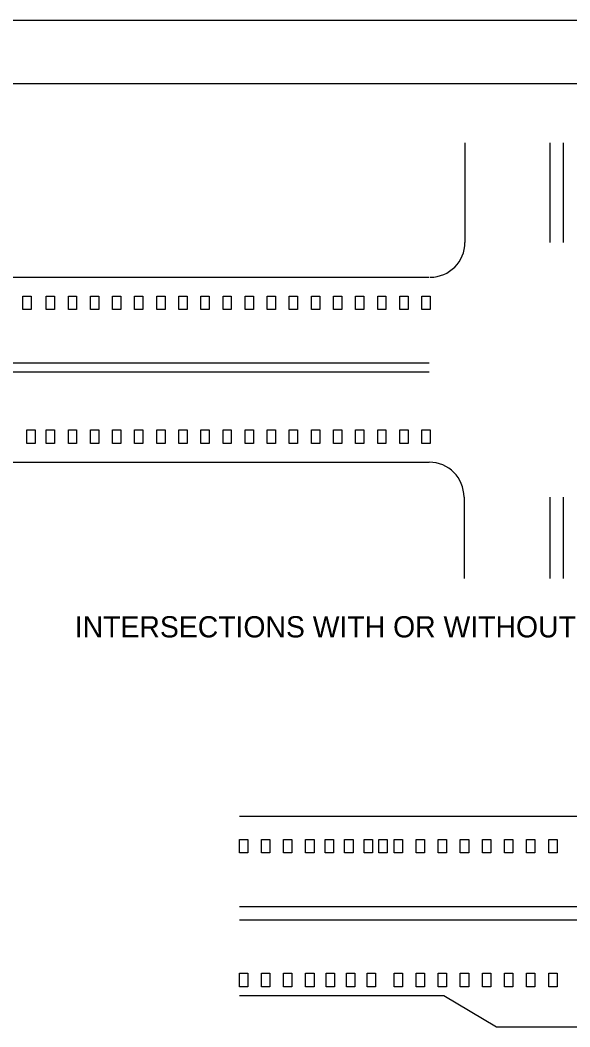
# Model space of a CAD drawing. Extents: x 999.5 to 1036.8, y 999.5 to 1022.6.
# Drawn here: x 1015.04 to 1021.26, y 1010.83 to 1022.22 of the extents above; entities that cross this region are included whole.
import ezdxf

# ---------------------------------------------------------------- set-up
doc = ezdxf.new("R2010")
doc.units = 0
for name, color, linetype in [('Level 1', 7, 'Continuous'), ('Level 10', 7, 'Continuous'), ('Level 14', 7, 'Continuous')]:
    doc.layers.add(name, color=color, linetype=linetype)

msp = doc.modelspace()

# ---------------------------------------------------------------- linework, layer by layer
at = {"layer": 'Level 1'}
for p, q in [((1020.077, 1020.832), (1020.077, 1019.705)), ((1020.077, 1020.832), (1020.077, 1019.705)), ((1021.037, 1020.832), (1021.037, 1019.705)), ((1021.037, 1020.832), (1021.037, 1019.705)), ((1021.189, 1020.832), (1021.189, 1019.705)), ((1021.189, 1020.832), (1021.189, 1019.705)), ((1007.839, 1019.311), (1019.672, 1019.311)), ((1007.839, 1019.311), (1019.672, 1019.311)), ((1019.672, 1018.34), (1007.839, 1018.34)), ((1019.672, 1018.34), (1007.839, 1018.34)), ((1019.672, 1018.238), (1007.839, 1018.238)), ((1019.672, 1018.238), (1007.839, 1018.238)), ((1007.839, 1017.217), (1019.672, 1017.217)), ((1007.839, 1017.217), (1019.672, 1017.217)), ((1020.066, 1016.823), (1020.066, 1015.902)), ((1020.066, 1016.823), (1020.066, 1015.902)), ((1021.037, 1016.823), (1021.037, 1015.902)), ((1021.037, 1016.823), (1021.037, 1015.902)), ((1021.189, 1016.823), (1021.189, 1015.902)), ((1021.189, 1016.823), (1021.189, 1015.902)), ((1017.524, 1013.212), (1024.483, 1013.212)), ((1017.524, 1013.212), (1024.483, 1013.212)), ((1017.524, 1012.191), (1024.483, 1012.191)), ((1017.524, 1012.191), (1024.483, 1012.191)), ((1017.524, 1012.039), (1024.483, 1012.039)), ((1017.524, 1012.039), (1024.483, 1012.039)), ((1017.524, 1011.184), (1019.836, 1011.184)), ((1017.524, 1011.184), (1019.836, 1011.184)), ((1019.836, 1011.184), (1020.434, 1010.828)), ((1019.836, 1011.184), (1020.434, 1010.828)), ((1020.434, 1010.828), (1021.437, 1010.828)), ((1020.434, 1010.828), (1021.437, 1010.828))]:
    msp.add_line(p, q, dxfattribs=at)
for points in [[(1015.073, 1019.097), (1015.168, 1019.097), (1015.168, 1018.945), (1015.073, 1018.945)], [(1015.073, 1019.097), (1015.168, 1019.097), (1015.168, 1018.945), (1015.073, 1018.945)], [(1015.339, 1019.097), (1015.433, 1019.097), (1015.433, 1018.945), (1015.339, 1018.945)], [(1015.339, 1019.097), (1015.433, 1019.097), (1015.433, 1018.945), (1015.339, 1018.945)], [(1015.589, 1019.097), (1015.683, 1019.097), (1015.683, 1018.945), (1015.589, 1018.945)], [(1015.589, 1019.097), (1015.683, 1019.097), (1015.683, 1018.945), (1015.589, 1018.945)], [(1015.839, 1019.097), (1015.933, 1019.097), (1015.933, 1018.945), (1015.839, 1018.945)], [(1015.839, 1019.097), (1015.933, 1019.097), (1015.933, 1018.945), (1015.839, 1018.945)], [(1016.089, 1019.097), (1016.183, 1019.097), (1016.183, 1018.945), (1016.089, 1018.945)], [(1016.089, 1019.097), (1016.183, 1019.097), (1016.183, 1018.945), (1016.089, 1018.945)], [(1016.339, 1019.097), (1016.433, 1019.097), (1016.433, 1018.945), (1016.339, 1018.945)], [(1016.339, 1019.097), (1016.433, 1019.097), (1016.433, 1018.945), (1016.339, 1018.945)], [(1016.589, 1019.097), (1016.683, 1019.097), (1016.683, 1018.945), (1016.589, 1018.945)], [(1016.589, 1019.097), (1016.683, 1019.097), (1016.683, 1018.945), (1016.589, 1018.945)], [(1016.839, 1019.097), (1016.933, 1019.097), (1016.933, 1018.945), (1016.839, 1018.945)], [(1016.839, 1019.097), (1016.933, 1019.097), (1016.933, 1018.945), (1016.839, 1018.945)], [(1017.089, 1019.097), (1017.183, 1019.097), (1017.183, 1018.945), (1017.089, 1018.945)], [(1017.089, 1019.097), (1017.183, 1019.097), (1017.183, 1018.945), (1017.089, 1018.945)], [(1017.339, 1019.097), (1017.433, 1019.097), (1017.433, 1018.945), (1017.339, 1018.945)], [(1017.339, 1019.097), (1017.433, 1019.097), (1017.433, 1018.945), (1017.339, 1018.945)], [(1017.589, 1019.097), (1017.683, 1019.097), (1017.683, 1018.945), (1017.589, 1018.945)], [(1017.589, 1019.097), (1017.683, 1019.097), (1017.683, 1018.945), (1017.589, 1018.945)], [(1017.839, 1019.097), (1017.933, 1019.097), (1017.933, 1018.945), (1017.839, 1018.945)], [(1017.839, 1019.097), (1017.933, 1019.097), (1017.933, 1018.945), (1017.839, 1018.945)], [(1018.089, 1019.097), (1018.183, 1019.097), (1018.183, 1018.945), (1018.089, 1018.945)], [(1018.089, 1019.097), (1018.183, 1019.097), (1018.183, 1018.945), (1018.089, 1018.945)], [(1018.339, 1019.097), (1018.433, 1019.097), (1018.433, 1018.945), (1018.339, 1018.945)], [(1018.339, 1019.097), (1018.433, 1019.097), (1018.433, 1018.945), (1018.339, 1018.945)], [(1018.589, 1019.097), (1018.683, 1019.097), (1018.683, 1018.945), (1018.589, 1018.945)], [(1018.589, 1019.097), (1018.683, 1019.097), (1018.683, 1018.945), (1018.589, 1018.945)], [(1018.839, 1019.097), (1018.933, 1019.097), (1018.933, 1018.945), (1018.839, 1018.945)], [(1018.839, 1019.097), (1018.933, 1019.097), (1018.933, 1018.945), (1018.839, 1018.945)], [(1019.089, 1019.097), (1019.183, 1019.097), (1019.183, 1018.945), (1019.089, 1018.945)], [(1019.089, 1019.097), (1019.183, 1019.097), (1019.183, 1018.945), (1019.089, 1018.945)], [(1019.339, 1019.097), (1019.433, 1019.097), (1019.433, 1018.945), (1019.339, 1018.945)], [(1019.339, 1019.097), (1019.433, 1019.097), (1019.433, 1018.945), (1019.339, 1018.945)], [(1019.589, 1019.097), (1019.683, 1019.097), (1019.683, 1018.945), (1019.589, 1018.945)], [(1019.589, 1019.097), (1019.683, 1019.097), (1019.683, 1018.945), (1019.589, 1018.945)], [(1015.12, 1017.583), (1015.214, 1017.583), (1015.214, 1017.431), (1015.12, 1017.431)], [(1015.12, 1017.583), (1015.214, 1017.583), (1015.214, 1017.431), (1015.12, 1017.431)], [(1015.339, 1017.583), (1015.433, 1017.583), (1015.433, 1017.431), (1015.339, 1017.431)], [(1015.339, 1017.583), (1015.433, 1017.583), (1015.433, 1017.431), (1015.339, 1017.431)], [(1015.589, 1017.583), (1015.683, 1017.583), (1015.683, 1017.431), (1015.589, 1017.431)], [(1015.589, 1017.583), (1015.683, 1017.583), (1015.683, 1017.431), (1015.589, 1017.431)], [(1015.839, 1017.583), (1015.933, 1017.583), (1015.933, 1017.431), (1015.839, 1017.431)], [(1015.839, 1017.583), (1015.933, 1017.583), (1015.933, 1017.431), (1015.839, 1017.431)], [(1016.089, 1017.583), (1016.183, 1017.583), (1016.183, 1017.431), (1016.089, 1017.431)], [(1016.089, 1017.583), (1016.183, 1017.583), (1016.183, 1017.431), (1016.089, 1017.431)], [(1016.339, 1017.583), (1016.433, 1017.583), (1016.433, 1017.431), (1016.339, 1017.431)], [(1016.339, 1017.583), (1016.433, 1017.583), (1016.433, 1017.431), (1016.339, 1017.431)], [(1016.589, 1017.583), (1016.683, 1017.583), (1016.683, 1017.431), (1016.589, 1017.431)], [(1016.589, 1017.583), (1016.683, 1017.583), (1016.683, 1017.431), (1016.589, 1017.431)], [(1016.839, 1017.583), (1016.933, 1017.583), (1016.933, 1017.431), (1016.839, 1017.431)], [(1016.839, 1017.583), (1016.933, 1017.583), (1016.933, 1017.431), (1016.839, 1017.431)], [(1017.089, 1017.583), (1017.183, 1017.583), (1017.183, 1017.431), (1017.089, 1017.431)], [(1017.089, 1017.583), (1017.183, 1017.583), (1017.183, 1017.431), (1017.089, 1017.431)], [(1017.339, 1017.583), (1017.433, 1017.583), (1017.433, 1017.431), (1017.339, 1017.431)], [(1017.339, 1017.583), (1017.433, 1017.583), (1017.433, 1017.431), (1017.339, 1017.431)], [(1017.589, 1017.583), (1017.683, 1017.583), (1017.683, 1017.431), (1017.589, 1017.431)], [(1017.589, 1017.583), (1017.683, 1017.583), (1017.683, 1017.431), (1017.589, 1017.431)], [(1017.839, 1017.583), (1017.933, 1017.583), (1017.933, 1017.431), (1017.839, 1017.431)], [(1017.839, 1017.583), (1017.933, 1017.583), (1017.933, 1017.431), (1017.839, 1017.431)], [(1018.089, 1017.583), (1018.183, 1017.583), (1018.183, 1017.431), (1018.089, 1017.431)], [(1018.089, 1017.583), (1018.183, 1017.583), (1018.183, 1017.431), (1018.089, 1017.431)], [(1018.339, 1017.583), (1018.433, 1017.583), (1018.433, 1017.431), (1018.339, 1017.431)], [(1018.339, 1017.583), (1018.433, 1017.583), (1018.433, 1017.431), (1018.339, 1017.431)], [(1018.589, 1017.583), (1018.683, 1017.583), (1018.683, 1017.431), (1018.589, 1017.431)], [(1018.589, 1017.583), (1018.683, 1017.583), (1018.683, 1017.431), (1018.589, 1017.431)], [(1018.839, 1017.583), (1018.933, 1017.583), (1018.933, 1017.431), (1018.839, 1017.431)], [(1018.839, 1017.583), (1018.933, 1017.583), (1018.933, 1017.431), (1018.839, 1017.431)], [(1019.089, 1017.583), (1019.183, 1017.583), (1019.183, 1017.431), (1019.089, 1017.431)], [(1019.089, 1017.583), (1019.183, 1017.583), (1019.183, 1017.431), (1019.089, 1017.431)], [(1019.339, 1017.583), (1019.433, 1017.583), (1019.433, 1017.431), (1019.339, 1017.431)], [(1019.339, 1017.583), (1019.433, 1017.583), (1019.433, 1017.431), (1019.339, 1017.431)], [(1019.589, 1017.583), (1019.683, 1017.583), (1019.683, 1017.431), (1019.589, 1017.431)], [(1019.589, 1017.583), (1019.683, 1017.583), (1019.683, 1017.431), (1019.589, 1017.431)], [(1017.524, 1012.948), (1017.619, 1012.948), (1017.619, 1012.796), (1017.524, 1012.796)], [(1017.524, 1012.948), (1017.619, 1012.948), (1017.619, 1012.796), (1017.524, 1012.796)], [(1017.774, 1012.948), (1017.869, 1012.948), (1017.869, 1012.796), (1017.774, 1012.796)], [(1017.774, 1012.948), (1017.869, 1012.948), (1017.869, 1012.796), (1017.774, 1012.796)], [(1018.024, 1012.948), (1018.119, 1012.948), (1018.119, 1012.796), (1018.024, 1012.796)], [(1018.024, 1012.948), (1018.119, 1012.948), (1018.119, 1012.796), (1018.024, 1012.796)], [(1018.274, 1012.948), (1018.369, 1012.948), (1018.369, 1012.796), (1018.274, 1012.796)], [(1018.274, 1012.948), (1018.369, 1012.948), (1018.369, 1012.796), (1018.274, 1012.796)], [(1018.495, 1012.948), (1018.589, 1012.948), (1018.589, 1012.796), (1018.495, 1012.796)], [(1018.495, 1012.948), (1018.589, 1012.948), (1018.589, 1012.796), (1018.495, 1012.796)], [(1018.715, 1012.948), (1018.81, 1012.948), (1018.81, 1012.796), (1018.715, 1012.796)], [(1018.715, 1012.948), (1018.81, 1012.948), (1018.81, 1012.796), (1018.715, 1012.796)], [(1018.936, 1012.948), (1019.03, 1012.948), (1019.03, 1012.796), (1018.936, 1012.796)], [(1018.936, 1012.948), (1019.03, 1012.948), (1019.03, 1012.796), (1018.936, 1012.796)], [(1019.102, 1012.948), (1019.196, 1012.948), (1019.196, 1012.796), (1019.102, 1012.796)], [(1019.102, 1012.948), (1019.196, 1012.948), (1019.196, 1012.796), (1019.102, 1012.796)], [(1019.274, 1012.948), (1019.369, 1012.948), (1019.369, 1012.796), (1019.274, 1012.796)], [(1019.274, 1012.948), (1019.369, 1012.948), (1019.369, 1012.796), (1019.274, 1012.796)], [(1019.524, 1012.948), (1019.619, 1012.948), (1019.619, 1012.796), (1019.524, 1012.796)], [(1019.524, 1012.948), (1019.619, 1012.948), (1019.619, 1012.796), (1019.524, 1012.796)], [(1019.774, 1012.948), (1019.869, 1012.948), (1019.869, 1012.796), (1019.774, 1012.796)], [(1019.774, 1012.948), (1019.869, 1012.948), (1019.869, 1012.796), (1019.774, 1012.796)], [(1020.024, 1012.948), (1020.119, 1012.948), (1020.119, 1012.796), (1020.024, 1012.796)], [(1020.024, 1012.948), (1020.119, 1012.948), (1020.119, 1012.796), (1020.024, 1012.796)], [(1020.274, 1012.948), (1020.369, 1012.948), (1020.369, 1012.796), (1020.274, 1012.796)], [(1020.274, 1012.948), (1020.369, 1012.948), (1020.369, 1012.796), (1020.274, 1012.796)], [(1020.524, 1012.948), (1020.619, 1012.948), (1020.619, 1012.796), (1020.524, 1012.796)], [(1020.524, 1012.948), (1020.619, 1012.948), (1020.619, 1012.796), (1020.524, 1012.796)], [(1020.774, 1012.948), (1020.869, 1012.948), (1020.869, 1012.796), (1020.774, 1012.796)], [(1020.774, 1012.948), (1020.869, 1012.948), (1020.869, 1012.796), (1020.774, 1012.796)], [(1021.024, 1012.948), (1021.119, 1012.948), (1021.119, 1012.796), (1021.024, 1012.796)], [(1021.024, 1012.948), (1021.119, 1012.948), (1021.119, 1012.796), (1021.024, 1012.796)], [(1017.524, 1011.434), (1017.619, 1011.434), (1017.619, 1011.282), (1017.524, 1011.282)], [(1017.524, 1011.434), (1017.619, 1011.434), (1017.619, 1011.282), (1017.524, 1011.282)], [(1017.774, 1011.434), (1017.869, 1011.434), (1017.869, 1011.282), (1017.774, 1011.282)], [(1017.774, 1011.434), (1017.869, 1011.434), (1017.869, 1011.282), (1017.774, 1011.282)], [(1018.024, 1011.434), (1018.119, 1011.434), (1018.119, 1011.282), (1018.024, 1011.282)], [(1018.024, 1011.434), (1018.119, 1011.434), (1018.119, 1011.282), (1018.024, 1011.282)], [(1018.274, 1011.434), (1018.369, 1011.434), (1018.369, 1011.282), (1018.274, 1011.282)], [(1018.274, 1011.434), (1018.369, 1011.434), (1018.369, 1011.282), (1018.274, 1011.282)], [(1018.506, 1011.434), (1018.6, 1011.434), (1018.6, 1011.282), (1018.506, 1011.282)], [(1018.506, 1011.434), (1018.6, 1011.434), (1018.6, 1011.282), (1018.506, 1011.282)], [(1018.738, 1011.434), (1018.832, 1011.434), (1018.832, 1011.282), (1018.738, 1011.282)], [(1018.738, 1011.434), (1018.832, 1011.434), (1018.832, 1011.282), (1018.738, 1011.282)], [(1018.969, 1011.434), (1019.064, 1011.434), (1019.064, 1011.282), (1018.969, 1011.282)], [(1018.969, 1011.434), (1019.064, 1011.434), (1019.064, 1011.282), (1018.969, 1011.282)], [(1019.274, 1011.434), (1019.369, 1011.434), (1019.369, 1011.282), (1019.274, 1011.282)], [(1019.274, 1011.434), (1019.369, 1011.434), (1019.369, 1011.282), (1019.274, 1011.282)], [(1019.524, 1011.434), (1019.619, 1011.434), (1019.619, 1011.282), (1019.524, 1011.282)], [(1019.524, 1011.434), (1019.619, 1011.434), (1019.619, 1011.282), (1019.524, 1011.282)], [(1019.774, 1011.434), (1019.869, 1011.434), (1019.869, 1011.282), (1019.774, 1011.282)], [(1019.774, 1011.434), (1019.869, 1011.434), (1019.869, 1011.282), (1019.774, 1011.282)], [(1020.024, 1011.434), (1020.119, 1011.434), (1020.119, 1011.282), (1020.024, 1011.282)], [(1020.024, 1011.434), (1020.119, 1011.434), (1020.119, 1011.282), (1020.024, 1011.282)], [(1020.274, 1011.434), (1020.369, 1011.434), (1020.369, 1011.282), (1020.274, 1011.282)], [(1020.274, 1011.434), (1020.369, 1011.434), (1020.369, 1011.282), (1020.274, 1011.282)], [(1020.524, 1011.434), (1020.619, 1011.434), (1020.619, 1011.282), (1020.524, 1011.282)], [(1020.524, 1011.434), (1020.619, 1011.434), (1020.619, 1011.282), (1020.524, 1011.282)], [(1020.774, 1011.434), (1020.869, 1011.434), (1020.869, 1011.282), (1020.774, 1011.282)], [(1020.774, 1011.434), (1020.869, 1011.434), (1020.869, 1011.282), (1020.774, 1011.282)], [(1021.024, 1011.434), (1021.119, 1011.434), (1021.119, 1011.282), (1021.024, 1011.282)], [(1021.024, 1011.434), (1021.119, 1011.434), (1021.119, 1011.282), (1021.024, 1011.282)]]:
    msp.add_lwpolyline(points, close=True, dxfattribs=at)
for centre, start, end in [((1019.683, 1019.705), 270, 0), ((1019.683, 1019.705), 270, 0), ((1019.683, 1019.705), 270, 0), ((1019.683, 1019.705), 270, 0), ((1019.672, 1016.823), 0, 90), ((1019.672, 1016.823), 0, 90)]:
    msp.add_arc(centre, 0.394, start, end, dxfattribs=at)
at = {"layer": 'Level 10'}
msp.add_line((1035.5, 1021.5), (1007, 1021.5), dxfattribs=at)
at = {"layer": 'Level 14'}
msp.add_line((1000, 1022.22), (1036.36, 1022.22), dxfattribs=at)

# ---------------------------------------------------------------- texts
at = {"layer": 'Level 1'}
msp.add_text('INTERSECTIONS WITH OR WITHOUT RIGHT-TURN LANES', height=0.24, dxfattribs=at).set_placement((1015.662, 1015.235))
msp.add_text('INTERSECTIONS WITH OR WITHOUT RIGHT-TURN LANES', height=0.24, dxfattribs=at).set_placement((1015.662, 1015.235))

doc.saveas('drawing.dxf')
